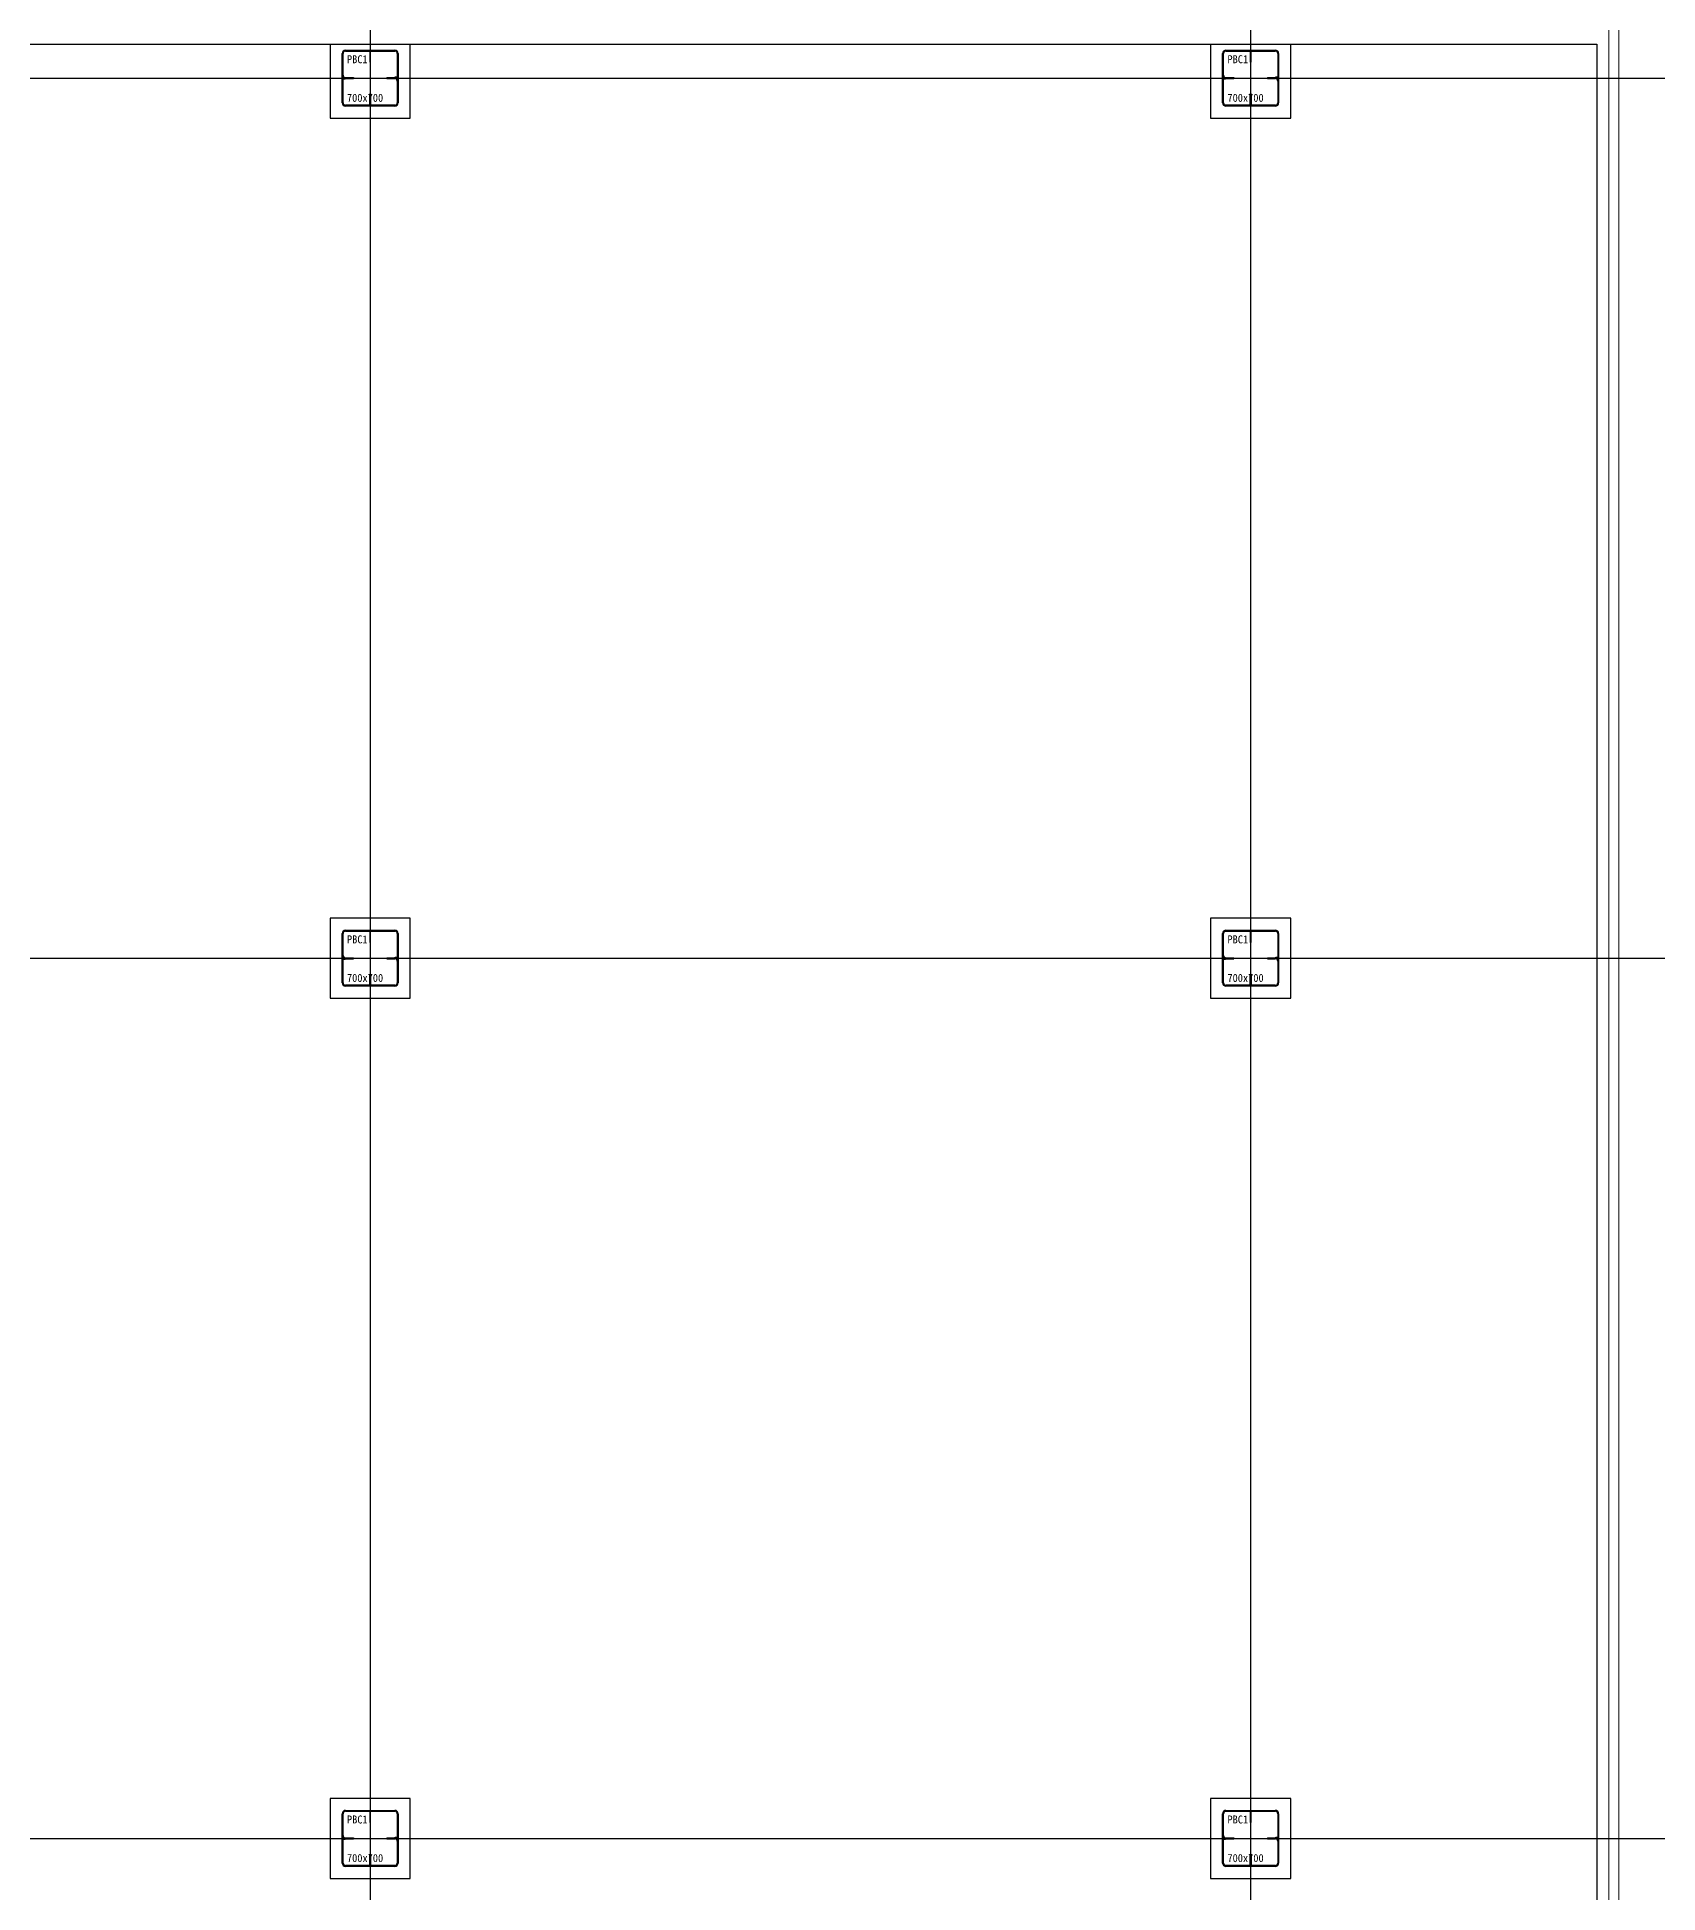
# Model space of a CAD drawing. Extents: x 152195838 to 160350639, y 364657247 to 370318102.
# Drawn here: x 157610786 to 157631035, y 365004350 to 365027544 of the extents above; entities that cross this region are included whole.
import ezdxf

# ---------------------------------------------------------------- set-up
doc = ezdxf.new("R2010")
doc.units = 0
doc.header["$MEASUREMENT"] = 0
doc.linetypes.add('DASHED', pattern=[0.75, 0.5, -0.25])
doc.layers.get('0').update_dxf_attribs({"linetype": 'CONTINUOUS'})
doc.layers.get('Defpoints').update_dxf_attribs({"linetype": 'CONTINUOUS'})
for name, color, linetype in [('-S-foundation txt', 3, 'CONTINUOUS'), ('4A.TEC 벽체 3', 4, 'CONTINUOUS'), ('4A.TEC 벽체 4', 7, 'CONTINUOUS'), ('P-BOX', 3, 'CONTINUOUS')]:
    doc.layers.add(name, color=color, linetype=linetype)
doc.layers.add('DEFPOINT', color=135, linetype='CONTINUOUS', plot=False)
doc.styles.add('돋움체', font='')
doc.styles.get('돋움체').set_extended_font_data('DotumChe')

# ---------------------------------------------------------------- blocks, each defined once
blk = doc.blocks.new('A$C111325cc')
at = {"layer": 'DEFPOINT'}
for p, q in [((171276, 244000), (171276, 0)), ((182276, 244000), (182276, 0)), ((0, 130063), (324969, 130063)), ((0, 119063), (324969, 119063)), ((0, 108063), (324969, 108063))]:
    blk.add_line(p, q, dxfattribs=at)
blk = doc.blocks.new('PBC1(B2F)')
at = {"layer": 'P-BOX'}
h = blk.add_hatch(color=256, dxfattribs=at)
h.dxf.hatch_style = 1
h.paths.add_polyline_path([(100, 486), (100, 444), (142, 444, -0.414214)])
h = blk.add_hatch(color=256, dxfattribs=at)
h.dxf.hatch_style = 1
h.paths.add_polyline_path([(800, 456), (758, 456, -0.414214), (800, 414)])
at = {"layer": 'Defpoints', "color": 1, "ltscale": 50}
for p, q in [((450, 950), (450, 0)), ((0, 450), (900, 450))]:
    blk.add_line(p, q, dxfattribs=at)
at = {"layer": 'P-BOX', "color": 3, "ltscale": 50}
for p, q in [((444, 788), (444, 648)), ((456, 648), (456, 788)), ((444, 648), (456, 648)), ((100, 444), (240, 444)), ((142, 456), (240, 456)), ((240, 456), (240, 444)), ((444, 112), (444, 252)), ((444, 252), (456, 252)), ((456, 252), (456, 112)), ((660, 456), (800, 456)), ((660, 456), (660, 444)), ((660, 444), (758, 444))]:
    blk.add_line(p, q, dxfattribs=at)
for points in [[(100, 142), (100, 758)], [(112, 486), (112, 758)], [(142, 800), (758, 800)], [(142, 788), (758, 788)], [(788, 758), (788, 456)], [(800, 758), (800, 142)], [(763, 465), (788, 465), (788, 456), (763, 456), (763, 465)], [(112, 142), (112, 444)], [(112, 444), (137, 444), (137, 435), (112, 435), (112, 444)], [(788, 414), (788, 142)], [(758, 112), (142, 112)], [(758, 100), (142, 100)]]:
    blk.add_lwpolyline(points, dxfattribs=at)
for centre, radius, start, end in [((142, 758), 42, 90, 180), ((142, 758), 30, 90, 180), ((758, 758), 42, 0, 90), ((758, 758), 30, 0, 90), ((142, 486), 42, 180, 270), ((142, 486), 30, 180, 270), ((758, 414), 42, 0, 90), ((758, 414), 30, 0, 90), ((142, 142), 42, 180, 270), ((142, 142), 30, 180, 270), ((758, 142), 42, 270, 0), ((758, 142), 30, 270, 0)]:
    blk.add_arc(centre, radius, start, end, dxfattribs=at)
at = {"layer": 'DEFPOINT', "style": '돋움체'}
for s, p in [('PBC1', (160, 636)), ('700x700', (160, 154))]:
    blk.add_text(s, height=100, dxfattribs=at).set_placement(p)
blk = doc.blocks.new('B2FCOL')
at = {"layer": '-S-foundation txt', "linetype": 'DASHED'}
for p in [(35050, 44050), (46050, 44050), (35050, 33050), (46050, 33050), (35050, 22050), (46050, 22050)]:
    blk.add_blockref('PBC1(B2F)', p, dxfattribs=at)

msp = doc.modelspace()

# ---------------------------------------------------------------- linework, layer by layer
at = {"layer": '4A.TEC 벽체 3', "flags": 128}
for points in [[(157630272.0046, 365027456.8958), (157630272.0046, 365003996.8958), (157592572.0046, 365003996.8958), (157592572.0046, 365004481.8958)], [(157593497.0046, 365027456.8958), (157630272.0046, 365027456.8958)], [(157614447.0046, 365027456.8958), (157614447.0046, 365026531.8958), (157615447.0046, 365026531.8958), (157615447.0046, 365027456.8958)], [(157625447.0046, 365027456.8958), (157625447.0046, 365026531.8958), (157626447.0046, 365026531.8958), (157626447.0046, 365027456.8958)]]:
    msp.add_lwpolyline(points, dxfattribs=at)
for points in [[(157615447.0046, 365016531.8958), (157614447.0046, 365016531.8958), (157614447.0046, 365015531.8958), (157615447.0046, 365015531.8958)], [(157626447.0046, 365016531.8958), (157625447.0046, 365016531.8958), (157625447.0046, 365015531.8958), (157626447.0046, 365015531.8958)], [(157615447.0046, 365005531.8958), (157614447.0046, 365005531.8958), (157614447.0046, 365004531.8958), (157615447.0046, 365004531.8958)], [(157626447.0046, 365005531.8958), (157625447.0046, 365005531.8958), (157625447.0046, 365004531.8958), (157626447.0046, 365004531.8958)]]:
    msp.add_lwpolyline(points, close=True, dxfattribs=at)
at = {"layer": '4A.TEC 벽체 4', "color": 251, "lineweight": 0, "ltscale": 15}
for points in [[(157592422.0046, 365003721.8958), (157592422.0046, 365049556.8958), (157630422.0046, 365049556.8958), (157630422.0046, 365003846.8958), (157592297.0046, 365003846.8958)], [(157630547.0046, 365049681.8958), (157630547.0046, 365003721.8958)]]:
    msp.add_lwpolyline(points, dxfattribs=at)

# ---------------------------------------------------------------- block references
msp.add_blockref('B2FCOL', (157579447.0046, 364982531.8958))
at = {"layer": 'DEFPOINT'}
msp.add_blockref('A$C111325cc', (157443670.7413, 364896968.7328), dxfattribs=at)

doc.saveas('drawing.dxf')
